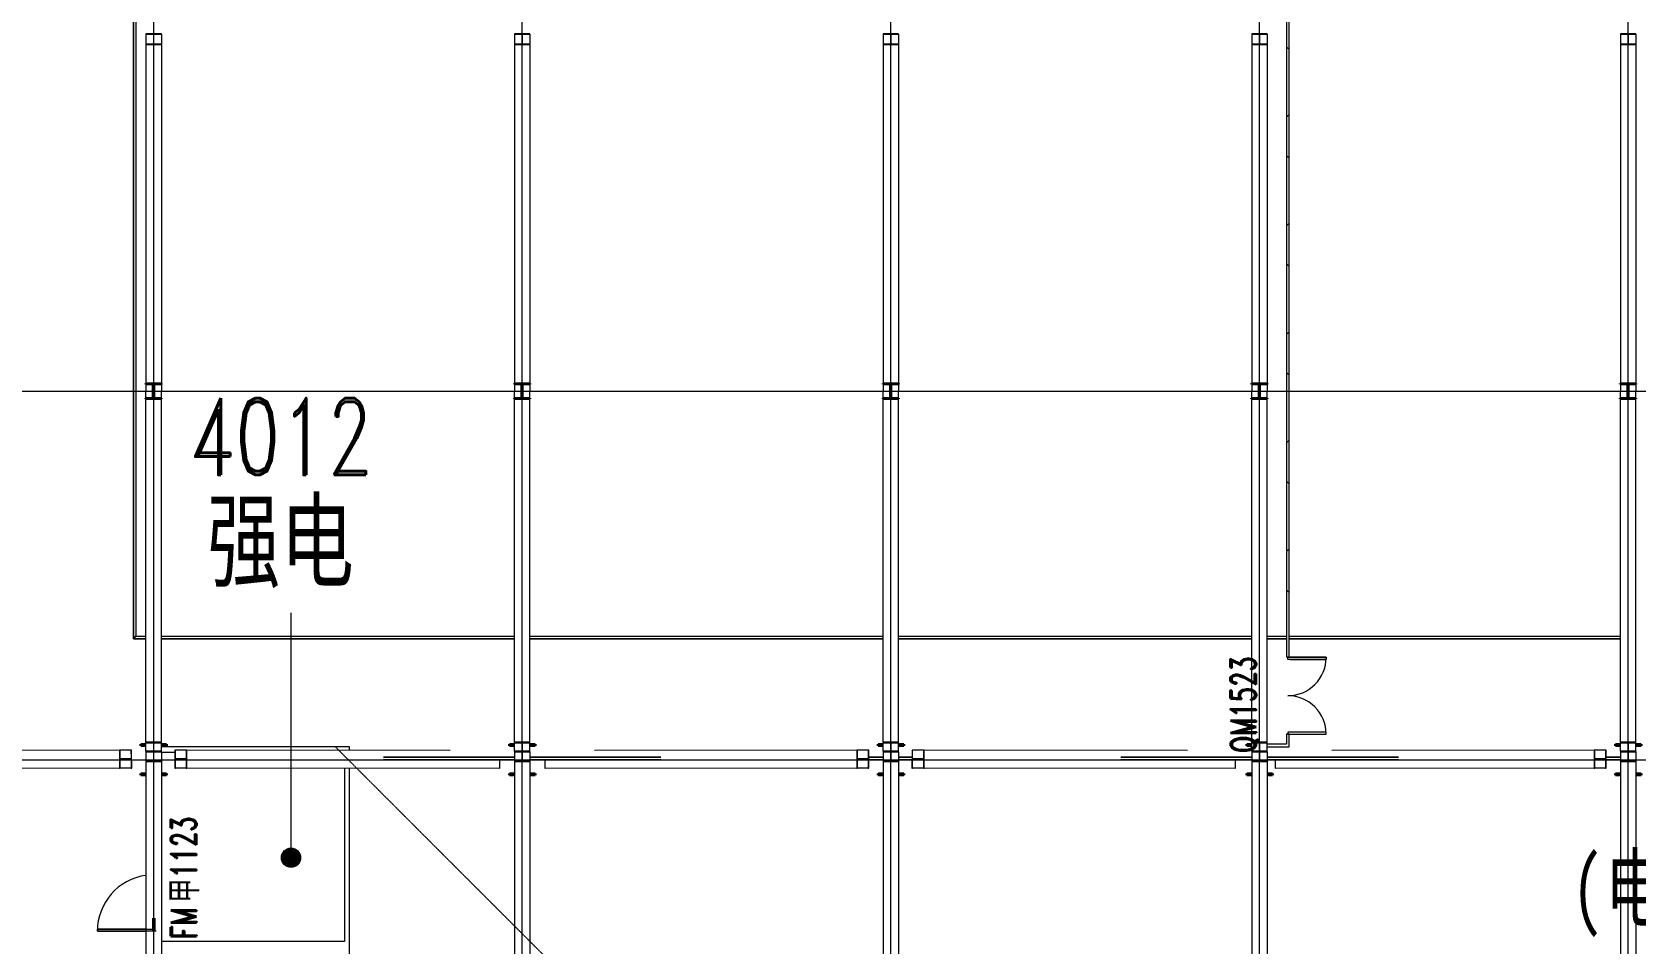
# Model space of a CAD drawing. Header units: millimetres. Extents: x -30000 to 430621, y -31706 to 192400.
# Drawn here: x 184825 to 216150, y 46800 to 64616 of the extents above; entities that cross this region are included whole.
import ezdxf

# ---------------------------------------------------------------- set-up
doc = ezdxf.new("R2010")
doc.units = ezdxf.units.MM
doc.linetypes.add('1_1', pattern=[2, 1, -1])
doc.linetypes.add('轴网线', pattern=[22.04, 18.38, -1.83, 0, -1.83])
doc.layers.get('0').update_dxf_attribs({"color": 8})
for name, color, linetype, lineweight in [('A-ANNO-NOTE', 8, 'Continuous', 5), ('A-AREA-IDEN', 8, 'Continuous', 9), ('A-DETL', 8, 'Continuous', 18), ('A-DOOR', 8, 'Continuous', 5), ('A-DOOR-IDEN', 8, 'Continuous', 9), ('A-DOOR-OPNG', 8, 'Continuous', 5), ('A-FLOR-HRAL', 8, 'Continuous', 5), ('A-WALL', 8, 'Continuous', 5), ('A-WALL-PATT', 8, 'Continuous', 9), ('S-BEAM', 8, 'Continuous', 5), ('S-COLS', 8, 'Continuous', 5), ('S-GRID', 8, 'Continuous', 9)]:
    doc.layers.add(name, color=color, linetype=linetype, lineweight=lineweight)
doc.styles.add('RomanD', font='romand__.ttf', dxfattribs={"width": 0.7, "height": 1500})
doc.styles.add('RomanD_1', font='romand__.ttf', dxfattribs={"width": 0.7, "height": 500})
doc.styles.add('仿宋_2', font='simfang.ttf', dxfattribs={"width": 0.7, "height": 1500})
doc.styles.add('仿宋_3', font='simfang.ttf', dxfattribs={"width": 0.7, "height": 1250})
doc.styles.add('微软雅黑', font='Microsoft YaHei.ttf', dxfattribs={"width": 0.7, "height": 500})

# ---------------------------------------------------------------- blocks, each defined once
blk = doc.blocks.new('钢_柱_焊接H - H600X500X20X30-V61-LAY-4F-1_500-A')
at = {"layer": 'S-COLS', "lineweight": 15, "true_color": 0xdddddd}
h = blk.add_hatch(color=254, dxfattribs=at)
h.paths.add_polyline_path([(250, -300), (250, -270), (150, -270), (150, -300)], flags=0)
h.paths.add_polyline_path([(-249, -300), (-150, -300), (-150, -270), (-250, -270), (-250, -300)], flags=0)
h.paths.add_polyline_path([(150, 270), (250, 270), (250, 300), (150, 300), (150, 288)], flags=0)
h.paths.add_polyline_path([(-150, 270), (-150, 300), (-250, 300), (-250, 270)], flags=0)
at = {"layer": 'S-COLS', "color": 8, "lineweight": 35, "true_color": 0x777777}
for p, q in [((-250, 300), (-150, 300)), ((-250, 270), (-250, 300)), ((-150, 270), (-250, 270)), ((150, 300), (250, 300)), ((250, 270), (150, 270)), ((250, 300), (250, 270)), ((-250, -270), (-150, -270)), ((-250, -300), (-250, -270)), ((-150, -300), (-250, -300)), ((150, -270), (250, -270)), ((250, -300), (150, -300)), ((250, -270), (250, -300))]:
    blk.add_line(p, q, dxfattribs=at)
blk = doc.blocks.new('钢_柱_焊接H - H600X500X20X30-V62-LAY-4F-1_500-A')
at = {"layer": 'S-COLS', "lineweight": 15, "true_color": 0xdddddd}
h = blk.add_hatch(color=254, dxfattribs=at)
h.paths.add_polyline_path([(-250, -300), (-150, -300), (-150, -270), (-250, -270)], flags=0)
h.paths.add_polyline_path([(250, -300), (250, -270), (150, -270), (150, -300)], flags=0)
h.paths.add_polyline_path([(5, -29), (1, -28), (1, -28)], flags=0)
h.paths.add_polyline_path([(250, 270), (250, 300), (150, 300), (150, 270)], flags=0)
h.paths.add_polyline_path([(-150, 270), (-150, 300), (-250, 300), (-250, 270)], flags=0)
at = {"layer": 'S-COLS', "color": 8, "lineweight": 35, "true_color": 0x777777}
for p, q in [((-250, 300), (-150, 300)), ((-250, 270), (-250, 300)), ((-150, 270), (-250, 270)), ((150, 300), (250, 300)), ((250, 270), (150, 270)), ((250, 300), (250, 270)), ((-250, -270), (-150, -270)), ((-250, -300), (-250, -270)), ((-150, -300), (-250, -300)), ((150, -270), (250, -270)), ((250, -300), (150, -300)), ((250, -270), (250, -300))]:
    blk.add_line(p, q, dxfattribs=at)
blk = doc.blocks.new('钢_柱_焊接H - H600X500X20X30-V63-LAY-4F-1_500-A')
at = {"layer": 'S-COLS', "lineweight": 15, "true_color": 0xdddddd}
h = blk.add_hatch(color=254, dxfattribs=at)
h.paths.add_polyline_path([(150, -300), (250, -300), (250, -270), (150, -270), (150, -287)], flags=0)
h.paths.add_polyline_path([(-150, -300), (-150, -270), (-250, -270), (-250, -300)], flags=0)
h.paths.add_polyline_path([(5, -29), (1, -28), (1, -28)], flags=0)
h.paths.add_polyline_path([(-150, 270), (-150, 300), (-250, 300), (-250, 270)], flags=0)
h.paths.add_polyline_path([(250, 270), (250, 300), (150, 300), (150, 270)], flags=0)
at = {"layer": 'S-COLS', "color": 8, "lineweight": 35, "true_color": 0x777777}
for p, q in [((-250, 300), (-150, 300)), ((-250, 270), (-250, 300)), ((-150, 270), (-250, 270)), ((150, 300), (250, 300)), ((250, 270), (150, 270)), ((250, 300), (250, 270)), ((-250, -270), (-150, -270)), ((-250, -300), (-250, -270)), ((-150, -300), (-250, -300)), ((150, -270), (250, -270)), ((250, -300), (150, -300)), ((250, -270), (250, -300))]:
    blk.add_line(p, q, dxfattribs=at)
blk = doc.blocks.new('钢_柱_焊接H - H600X500X20X30-V64-LAY-4F-1_500-A')
at = {"layer": 'S-COLS', "lineweight": 15, "true_color": 0xdddddd}
h = blk.add_hatch(color=254, dxfattribs=at)
h.paths.add_polyline_path([(-150, -300), (-150, -270), (-250, -270), (-250, -300)], flags=0)
h.paths.add_polyline_path([(250, -300), (250, -270), (150, -270), (150, -300)], flags=0)
h.paths.add_polyline_path([(5, -29), (1, -28), (1, -28)], flags=0)
h.paths.add_polyline_path([(-150, 270), (-150, 300), (-250, 300), (-250, 270)], flags=0)
at = {"layer": 'S-COLS', "color": 8, "lineweight": 35, "true_color": 0x777777}
for p, q in [((-250, 300), (-150, 300)), ((-250, 270), (-250, 300)), ((-150, 270), (-250, 270)), ((-250, -270), (-150, -270)), ((-250, -300), (-250, -270)), ((-150, -300), (-250, -300)), ((150, -270), (250, -270)), ((250, -300), (150, -300)), ((250, -270), (250, -300))]:
    blk.add_line(p, q, dxfattribs=at)
blk = doc.blocks.new('钢_柱_焊接H - H600X500X20X30-V65-LAY-4F-1_500-A')
at = {"layer": 'S-COLS', "lineweight": 15, "true_color": 0xdddddd}
h = blk.add_hatch(color=254, dxfattribs=at)
h.paths.add_polyline_path([(250, -300), (250, -270), (150, -270), (150, -300)], flags=0)
h.paths.add_polyline_path([(-250, -300), (-150, -300), (-150, -270), (-250, -270)], flags=0)
h.paths.add_polyline_path([(5, -29), (1, -28), (1, -28)], flags=0)
h.paths.add_polyline_path([(-250, 270), (-150, 270), (-150, 300), (-250, 300)], flags=0)
h.paths.add_polyline_path([(250, 270), (250, 300), (150, 300), (150, 270)], flags=0)
at = {"layer": 'S-COLS', "color": 8, "lineweight": 35, "true_color": 0x777777}
for p, q in [((-250, 300), (-150, 300)), ((-250, 270), (-250, 300)), ((-150, 270), (-250, 270)), ((150, 300), (250, 300)), ((250, 270), (150, 270)), ((250, 300), (250, 270)), ((-250, -270), (-150, -270)), ((-250, -300), (-250, -270)), ((-150, -300), (-250, -300)), ((150, -270), (250, -270)), ((250, -300), (150, -300)), ((250, -270), (250, -300))]:
    blk.add_line(p, q, dxfattribs=at)
blk = doc.blocks.new('钢_柱_热轧H - HW300X300-659271-LAY-4F-1_500-A')
at = {"layer": 'S-COLS', "lineweight": 15, "true_color": 0xdddddd}
h = blk.add_hatch(color=254, dxfattribs=at)
h.paths.add_polyline_path([(5, -122), (5, 122), (-5, 122), (-5, -122)], flags=0)
h.paths.add_polyline_path([(9, -131), (5, -122), (-5, -131), (5, -131)], flags=0)
h.paths.add_polyline_path([(-150, -150), (150, -150), (150, -135), (-150, -135)], flags=0)
h.paths.add_polyline_path([(5, 122), (5, 131), (-5, 129)], flags=0)
h.paths.add_polyline_path([(9, 131), (18, 135), (150, 135), (150, 150), (-150, 150), (-145, 135), (5, 132)], flags=0)
at = {"layer": 'S-COLS', "color": 8, "lineweight": 35, "true_color": 0x777777}
for p, q in [((-150, 150), (150, 150)), ((-150, 135), (-150, 150)), ((-18, 135), (-150, 135)), ((-5, -122), (-5, 122)), ((5, 122), (5, -122)), ((150, 135), (18, 135)), ((150, 150), (150, 135)), ((-150, -135), (-18, -135)), ((-150, -150), (-150, -135)), ((150, -150), (-150, -150)), ((18, -135), (150, -135)), ((150, -135), (150, -150))]:
    blk.add_line(p, q, dxfattribs=at)
for centre, start, end in [((-18, 122), 360, 90), ((18, 122), 90, 180), ((-18, -122), 270, 360), ((18, -122), 180, 270)]:
    blk.add_arc(centre, 13, start, end, dxfattribs=at)
blk = doc.blocks.new('钢_梁_焊接H - H300X300X10X15-V237-LAY-4F-1_500-A')
at = {"layer": 'S-BEAM', "color": 8, "lineweight": 15, "true_color": 0x777777}
for p, q in [((129750, 50566), (129450, 50566)), ((129450, 50566), (129450, 50555)), ((129450, 50555), (129595, 50555)), ((129450, 50555), (129450, 50372)), ((129595, 50555), (129595, 50372)), ((129605, 50372), (129605, 50555)), ((129605, 50555), (129750, 50555)), ((129750, 50555), (129750, 50566)), ((129750, 50555), (129750, 50372)), ((129595, 50372), (129450, 50372)), ((129450, 50372), (129450, 50362)), ((129450, 50362), (129750, 50362)), ((129450, 50362), (129450, 44693)), ((129750, 50372), (129605, 50372)), ((129750, 50362), (129750, 50372)), ((129750, 50362), (129750, 44818))]:
    blk.add_line(p, q, dxfattribs=at)
blk = doc.blocks.new('钢_梁_焊接H - H300X300X10X15-V313-LAY-4F-1_500-A')
at = {"layer": 'S-BEAM', "color": 8, "lineweight": 15, "true_color": 0x777777}
for p, q in [((187050, 57465), (187050, 57597)), ((187050, 50742), (187050, 57451)), ((187350, 50742), (187350, 57597)), ((187350, 50742), (187050, 50742)), ((187050, 50742), (187050, 50732)), ((187050, 50732), (187195, 50732)), ((187050, 50566), (187050, 50732)), ((187195, 50732), (187195, 50566)), ((187205, 50566), (187205, 50732)), ((187205, 50732), (187350, 50732)), ((187350, 50732), (187350, 50742)), ((187350, 50566), (187350, 50732))]:
    blk.add_line(p, q, dxfattribs=at)
blk = doc.blocks.new('钢_梁_焊接H - H300X300X10X15-V314-LAY-4F-1_500-A')
at = {"layer": 'S-BEAM', "color": 8, "lineweight": 15, "true_color": 0x777777}
for p, q in [((187350, 64582), (187050, 64582)), ((187050, 64582), (187050, 64572)), ((187050, 64572), (187195, 64572)), ((187050, 64572), (187050, 64382)), ((187195, 64572), (187195, 64382)), ((187205, 64382), (187205, 64572)), ((187205, 64572), (187350, 64572)), ((187350, 64572), (187350, 64582)), ((187350, 64572), (187350, 64382)), ((187195, 64382), (187050, 64382)), ((187050, 64382), (187050, 64371)), ((187050, 64371), (187350, 64371)), ((187050, 64371), (187050, 57749)), ((187350, 64382), (187205, 64382)), ((187350, 64371), (187350, 64382)), ((187350, 64371), (187350, 57597)), ((187050, 57735), (187050, 57597))]:
    blk.add_line(p, q, dxfattribs=at)
blk = doc.blocks.new('钢_梁_焊接H - H300X300X10X15-658924-LAY-4F-1_500-A')
at = {"layer": 'S-BEAM', "color": 8, "lineweight": 15, "true_color": 0x777777}
for p, q in [((194550, 50566), (194250, 50566)), ((194250, 50566), (194250, 50555)), ((194250, 50555), (194395, 50555)), ((194250, 50555), (194250, 50372)), ((194395, 50555), (194395, 50372)), ((194405, 50372), (194405, 50555)), ((194405, 50555), (194550, 50555)), ((194550, 50555), (194550, 50566)), ((194550, 50555), (194550, 50372)), ((194395, 50372), (194250, 50372)), ((194250, 50372), (194250, 50362)), ((194250, 50362), (194550, 50362)), ((194250, 50362), (194250, 43350)), ((194550, 50372), (194405, 50372)), ((194550, 50362), (194550, 50372)), ((194550, 50362), (194550, 43350)), ((194250, 43335), (194250, 43065)), ((194550, 43335), (194550, 43065)), ((194250, 43050), (194250, 43040)), ((194550, 43050), (194550, 43040))]:
    blk.add_line(p, q, dxfattribs=at)
blk = doc.blocks.new('钢_梁_焊接H - H300X300X10X15-V322-LAY-4F-1_500-A')
at = {"layer": 'S-BEAM', "color": 8, "lineweight": 15, "true_color": 0x777777}
for p, q in [((194250, 57465), (194250, 57597)), ((194250, 50742), (194250, 57451)), ((194550, 50742), (194550, 57597)), ((194550, 50742), (194250, 50742)), ((194250, 50742), (194250, 50732)), ((194250, 50732), (194395, 50732)), ((194250, 50566), (194250, 50732)), ((194395, 50732), (194395, 50566)), ((194405, 50566), (194405, 50732)), ((194405, 50732), (194550, 50732)), ((194550, 50732), (194550, 50742)), ((194550, 50566), (194550, 50732))]:
    blk.add_line(p, q, dxfattribs=at)
blk = doc.blocks.new('钢_梁_焊接H - H300X300X10X15-V323-LAY-4F-1_500-A')
at = {"layer": 'S-BEAM', "color": 8, "lineweight": 15, "true_color": 0x777777}
for p, q in [((194550, 64582), (194250, 64582)), ((194250, 64582), (194250, 64572)), ((194250, 64572), (194395, 64572)), ((194250, 64572), (194250, 64382)), ((194395, 64572), (194395, 64382)), ((194405, 64382), (194405, 64572)), ((194405, 64572), (194550, 64572)), ((194550, 64572), (194550, 64582)), ((194550, 64572), (194550, 64382)), ((194395, 64382), (194250, 64382)), ((194250, 64382), (194250, 64371)), ((194250, 64371), (194550, 64371)), ((194250, 64371), (194250, 57749)), ((194550, 64382), (194405, 64382)), ((194550, 64371), (194550, 64382)), ((194550, 64371), (194550, 57597)), ((194250, 57735), (194250, 57597))]:
    blk.add_line(p, q, dxfattribs=at)
blk = doc.blocks.new('钢_梁_焊接H - H300X300X10X15-V125-LAY-4F-1_500-A')
at = {"layer": 'S-BEAM', "color": 8, "lineweight": 15, "true_color": 0x777777}
for p, q in [((21750, 50566), (21450, 50566)), ((21450, 50566), (21450, 50555)), ((21450, 50555), (21595, 50555)), ((21450, 50555), (21450, 50372)), ((21595, 50555), (21595, 50372)), ((21605, 50372), (21605, 50555)), ((21605, 50555), (21750, 50555)), ((21750, 50555), (21750, 50566)), ((21750, 50555), (21750, 50372)), ((21595, 50372), (21450, 50372)), ((21450, 50372), (21450, 50362)), ((21450, 50362), (21750, 50362)), ((21450, 50362), (21450, 43350)), ((21750, 50372), (21605, 50372)), ((21750, 50362), (21750, 50372)), ((21750, 50362), (21750, 43350)), ((21450, 43335), (21450, 43065)), ((21750, 43335), (21750, 43065)), ((21450, 43050), (21450, 43040)), ((21750, 43050), (21750, 43040))]:
    blk.add_line(p, q, dxfattribs=at)
blk = doc.blocks.new('钢_梁_焊接H - H300X300X10X15-V331-LAY-4F-1_500-A')
at = {"layer": 'S-BEAM', "color": 8, "lineweight": 15, "true_color": 0x777777}
for p, q in [((201450, 57465), (201450, 57597)), ((201450, 50742), (201450, 57451)), ((201750, 50742), (201750, 57597)), ((201750, 50742), (201450, 50742)), ((201450, 50742), (201450, 50732)), ((201450, 50732), (201595, 50732)), ((201450, 50566), (201450, 50732)), ((201595, 50732), (201595, 50566)), ((201605, 50566), (201605, 50732)), ((201605, 50732), (201750, 50732)), ((201750, 50732), (201750, 50742)), ((201750, 50566), (201750, 50732))]:
    blk.add_line(p, q, dxfattribs=at)
blk = doc.blocks.new('钢_梁_焊接H - H300X300X10X15-V332-LAY-4F-1_500-A')
at = {"layer": 'S-BEAM', "color": 8, "lineweight": 15, "true_color": 0x777777}
for p, q in [((201750, 64582), (201450, 64582)), ((201450, 64582), (201450, 64572)), ((201450, 64572), (201595, 64572)), ((201450, 64572), (201450, 64382)), ((201595, 64572), (201595, 64382)), ((201605, 64382), (201605, 64572)), ((201605, 64572), (201750, 64572)), ((201750, 64572), (201750, 64582)), ((201750, 64572), (201750, 64382)), ((201595, 64382), (201450, 64382)), ((201450, 64382), (201450, 64371)), ((201450, 64371), (201750, 64371)), ((201450, 64371), (201450, 57749)), ((201750, 64382), (201605, 64382)), ((201750, 64371), (201750, 64382)), ((201750, 64371), (201750, 57597)), ((201450, 57735), (201450, 57597))]:
    blk.add_line(p, q, dxfattribs=at)
blk = doc.blocks.new('钢_梁_焊接H - H300X300X10X15-658908-LAY-4F-1_500-A')
at = {"layer": 'S-BEAM', "color": 8, "lineweight": 15, "true_color": 0x777777}
for p, q in [((14250, 57465), (14250, 57597)), ((14250, 50742), (14250, 57451)), ((14550, 50742), (14550, 57597)), ((14550, 50742), (14250, 50742)), ((14250, 50742), (14250, 50732)), ((14250, 50732), (14395, 50732)), ((14250, 50566), (14250, 50732)), ((14395, 50732), (14395, 50566)), ((14405, 50566), (14405, 50732)), ((14405, 50732), (14550, 50732)), ((14550, 50732), (14550, 50742)), ((14550, 50566), (14550, 50732))]:
    blk.add_line(p, q, dxfattribs=at)
blk = doc.blocks.new('钢_梁_焊接H - H300X300X10X15-658909-LAY-4F-1_500-A')
at = {"layer": 'S-BEAM', "color": 8, "lineweight": 15, "true_color": 0x777777}
for p, q in [((14550, 64582), (14250, 64582)), ((14250, 64582), (14250, 64572)), ((14250, 64572), (14395, 64572)), ((14250, 64572), (14250, 64382)), ((14395, 64572), (14395, 64382)), ((14405, 64382), (14405, 64572)), ((14405, 64572), (14550, 64572)), ((14550, 64572), (14550, 64582)), ((14550, 64572), (14550, 64382)), ((14395, 64382), (14250, 64382)), ((14250, 64382), (14250, 64371)), ((14250, 64371), (14550, 64371)), ((14250, 64371), (14250, 57749)), ((14550, 64382), (14405, 64382)), ((14550, 64371), (14550, 64382)), ((14550, 64371), (14550, 57597)), ((14250, 57735), (14250, 57597))]:
    blk.add_line(p, q, dxfattribs=at)
blk = doc.blocks.new('钢_梁_焊接H - H300X300X10X15-V162-LAY-4F-1_500-A')
at = {"layer": 'S-BEAM', "color": 8, "lineweight": 15, "true_color": 0x777777}
for p, q in [((57750, 50566), (57450, 50566)), ((57450, 50566), (57450, 50555)), ((57450, 50555), (57595, 50555)), ((57450, 50555), (57450, 50372)), ((57595, 50555), (57595, 50372)), ((57605, 50372), (57605, 50555)), ((57605, 50555), (57750, 50555)), ((57750, 50555), (57750, 50566)), ((57750, 50555), (57750, 50372)), ((57595, 50372), (57450, 50372)), ((57450, 50372), (57450, 50362)), ((57450, 50362), (57750, 50362)), ((57450, 50362), (57450, 43350)), ((57750, 50372), (57605, 50372)), ((57750, 50362), (57750, 50372)), ((57750, 50362), (57750, 43350)), ((57450, 43335), (57450, 43065)), ((57750, 43335), (57750, 43065)), ((57450, 43050), (57450, 43040)), ((57750, 43050), (57750, 43040))]:
    blk.add_line(p, q, dxfattribs=at)
blk = doc.blocks.new('钢_梁_焊接H - H300X300X10X15-V344-LAY-4F-1_500-A')
at = {"layer": 'S-BEAM', "color": 8, "lineweight": 15, "true_color": 0x777777}
for p, q in [((215850, 57465), (215850, 57597)), ((215850, 50742), (215850, 57451)), ((216150, 50742), (216150, 57597)), ((216150, 50742), (215850, 50742)), ((215850, 50742), (215850, 50732)), ((215850, 50732), (215995, 50732)), ((215850, 50566), (215850, 50732)), ((215995, 50732), (215995, 50566)), ((216005, 50566), (216005, 50732)), ((216005, 50732), (216150, 50732)), ((216150, 50732), (216150, 50742)), ((216150, 50566), (216150, 50732))]:
    blk.add_line(p, q, dxfattribs=at)
blk = doc.blocks.new('钢_梁_焊接H - H300X300X10X15-V345-LAY-4F-1_500-A')
at = {"layer": 'S-BEAM', "color": 8, "lineweight": 15, "true_color": 0x777777}
for p, q in [((216150, 64582), (215850, 64582)), ((215850, 64582), (215850, 64572)), ((215850, 64572), (215995, 64572)), ((215850, 64572), (215850, 64382)), ((215995, 64572), (215995, 64382)), ((216005, 64382), (216005, 64572)), ((216005, 64572), (216150, 64572)), ((216150, 64572), (216150, 64582)), ((216150, 64572), (216150, 64382)), ((215995, 64382), (215850, 64382)), ((215850, 64382), (215850, 64371)), ((215850, 64371), (216150, 64371)), ((215850, 64371), (215850, 57749)), ((216150, 64382), (216005, 64382)), ((216150, 64371), (216150, 64382)), ((216150, 64371), (216150, 57597)), ((215850, 57735), (215850, 57597))]:
    blk.add_line(p, q, dxfattribs=at)
blk = doc.blocks.new('钢_梁_热轧H - HW350X350-659186-LAY-4F-1_500-A')
at = {"layer": 'S-BEAM', "color": 8, "lineweight": 15, "true_color": 0x777777}
for p, q in [((187611, 50583), (187610, 50233)), ((187623, 50583), (187611, 50583)), ((187623, 50427), (187623, 50583)), ((187835, 50583), (187623, 50583)), ((187848, 50583), (187835, 50583)), ((187835, 50583), (187835, 50427)), ((187847, 50233), (187848, 50583)), ((192992, 50577), (187848, 50583)), ((187610, 50233), (187623, 50233)), ((187623, 50233), (187623, 50389)), ((187834, 50233), (187623, 50233)), ((187826, 50414), (187632, 50414)), ((187632, 50402), (187826, 50402)), ((187835, 50389), (187834, 50233)), ((187834, 50233), (187847, 50233)), ((193953, 50226), (187847, 50233)), ((193953, 50400), (193953, 50226))]:
    blk.add_line(p, q, dxfattribs=at)
for centre, start_param, end_param in [((187632, 50427), 1.570796, 3.141593), ((187632, 50389), 0, 1.570796), ((187826, 50427), 3.141593, 4.712389), ((187826, 50389), 4.712389, 6.283185)]:
    blk.add_ellipse(centre, major_axis=(0, 13), ratio=0.677506, start_param=start_param, end_param=end_param, dxfattribs=at)
blk = doc.blocks.new('钢_梁_热轧H - HW350X350-659181-LAY-4F-1_500-A')
at = {"layer": 'S-BEAM', "color": 8, "lineweight": 15, "true_color": 0x777777}
for p, q in [((128933, 50583), (123808, 50577)), ((128946, 50583), (128933, 50583)), ((128933, 50583), (128934, 50233)), ((128946, 50427), (128946, 50583)), ((129157, 50583), (128946, 50583)), ((129170, 50583), (129157, 50583)), ((129157, 50583), (129158, 50427)), ((129171, 50233), (129170, 50583)), ((128934, 50233), (125182, 50228)), ((128934, 50233), (128947, 50233)), ((128947, 50233), (128946, 50389)), ((129158, 50233), (128947, 50233)), ((129149, 50414), (128955, 50414)), ((128955, 50402), (129149, 50402)), ((129158, 50389), (129158, 50233)), ((129158, 50233), (129171, 50233))]:
    blk.add_line(p, q, dxfattribs=at)
for centre, start_param, end_param in [((128955, 50427), 1.570796, 3.141593), ((128955, 50389), 0, 1.570796), ((129149, 50427), 3.141593, 4.712389), ((129149, 50389), 4.712389, 6.283185)]:
    blk.add_ellipse(centre, major_axis=(0, 13), ratio=0.677506, start_param=start_param, end_param=end_param, dxfattribs=at)
blk = doc.blocks.new('钢_梁_热轧H - HW350X350-659187-LAY-4F-1_500-A')
at = {"layer": 'S-BEAM', "color": 8, "lineweight": 15, "true_color": 0x777777}
for p, q in [((202011, 50583), (202010, 50233)), ((202023, 50583), (202011, 50583)), ((202023, 50427), (202023, 50583)), ((202235, 50583), (202023, 50583)), ((202248, 50583), (202235, 50583)), ((202235, 50583), (202235, 50427)), ((202247, 50233), (202248, 50583)), ((207392, 50577), (202248, 50583)), ((202010, 50233), (202023, 50233)), ((202023, 50233), (202023, 50389)), ((202234, 50233), (202023, 50233)), ((202226, 50414), (202032, 50414)), ((202032, 50402), (202226, 50402)), ((202235, 50389), (202234, 50233)), ((202234, 50233), (202247, 50233)), ((208320, 50226), (202247, 50233)), ((208321, 50400), (208320, 50226))]:
    blk.add_line(p, q, dxfattribs=at)
for centre, start_param, end_param in [((202032, 50427), 1.570796, 3.141593), ((202032, 50389), 0, 1.570796), ((202226, 50427), 3.141593, 4.712389), ((202226, 50389), 4.712389, 6.283185)]:
    blk.add_ellipse(centre, major_axis=(0, 13), ratio=0.677506, start_param=start_param, end_param=end_param, dxfattribs=at)
blk = doc.blocks.new('钢_梁_热轧H - HW350X350-659188-LAY-4F-1_500-A')
at = {"layer": 'S-BEAM', "color": 8, "lineweight": 15, "true_color": 0x777777}
for p, q in [((200933, 50583), (195808, 50577)), ((200946, 50583), (200933, 50583)), ((200933, 50583), (200934, 50233)), ((200946, 50427), (200946, 50583)), ((201157, 50583), (200946, 50583)), ((201170, 50583), (201157, 50583)), ((201157, 50583), (201158, 50427)), ((201171, 50233), (201170, 50583)), ((194844, 50226), (194843, 50400)), ((200934, 50233), (194844, 50226)), ((200934, 50233), (200947, 50233)), ((200947, 50233), (200946, 50389)), ((201158, 50233), (200947, 50233)), ((201149, 50414), (200955, 50414)), ((200955, 50402), (201149, 50402)), ((201158, 50389), (201158, 50233)), ((201158, 50233), (201171, 50233))]:
    blk.add_line(p, q, dxfattribs=at)
for centre, start_param, end_param in [((200955, 50427), 1.570796, 3.141593), ((200955, 50389), 0, 1.570796), ((201149, 50427), 3.141593, 4.712389), ((201149, 50389), 4.712389, 6.283185)]:
    blk.add_ellipse(centre, major_axis=(0, 13), ratio=0.677506, start_param=start_param, end_param=end_param, dxfattribs=at)
blk = doc.blocks.new('钢_梁_热轧H - HW350X350-659190-LAY-4F-1_500-A')
at = {"layer": 'S-BEAM', "color": 8, "lineweight": 15, "true_color": 0x777777}
for p, q in [((215333, 50583), (210208, 50577)), ((215346, 50583), (215333, 50583)), ((215333, 50583), (215334, 50233)), ((215346, 50427), (215346, 50583)), ((215557, 50583), (215346, 50583)), ((215570, 50583), (215557, 50583)), ((215557, 50583), (215558, 50427)), ((215571, 50233), (215570, 50583)), ((209113, 50225), (209112, 50400)), ((215334, 50233), (209113, 50225)), ((215334, 50233), (215347, 50233)), ((215347, 50233), (215346, 50389)), ((215558, 50233), (215347, 50233)), ((215549, 50414), (215355, 50414)), ((215355, 50402), (215549, 50402)), ((215558, 50389), (215558, 50233)), ((215558, 50233), (215571, 50233))]:
    blk.add_line(p, q, dxfattribs=at)
for centre, start_param, end_param in [((215355, 50427), 1.570796, 3.141593), ((215355, 50389), 0, 1.570796), ((215549, 50427), 3.141593, 4.712389), ((215549, 50389), 4.712389, 6.283185)]:
    blk.add_ellipse(centre, major_axis=(0, 13), ratio=0.677506, start_param=start_param, end_param=end_param, dxfattribs=at)
blk = doc.blocks.new('X-ST-F3-04-C-002_HLP2_rvt-1-LAY-4F-1_500-A')
at = {"color": 8, "lineweight": 15, "true_color": 0x777777}
for name, p in [('钢_梁_焊接H - H300X300X10X15-V314-LAY-4F-1_500-A', (0, 0)), ('钢_梁_焊接H - H300X300X10X15-V323-LAY-4F-1_500-A', (0, 0)), ('钢_梁_焊接H - H300X300X10X15-V332-LAY-4F-1_500-A', (0, 0)), ('钢_梁_焊接H - H300X300X10X15-658909-LAY-4F-1_500-A', (194400, 0)), ('钢_梁_焊接H - H300X300X10X15-V345-LAY-4F-1_500-A', (0, 0)), ('钢_柱_热轧H - HW300X300-659271-LAY-4F-1_500-A', (187195, 57600)), ('钢_柱_热轧H - HW300X300-659271-LAY-4F-1_500-A', (194395, 57600)), ('钢_柱_热轧H - HW300X300-659271-LAY-4F-1_500-A', (201595, 57600)), ('钢_柱_热轧H - HW300X300-659271-LAY-4F-1_500-A', (208795, 57600)), ('钢_柱_热轧H - HW300X300-659271-LAY-4F-1_500-A', (215995, 57600)), ('钢_梁_焊接H - H300X300X10X15-V313-LAY-4F-1_500-A', (0, 0)), ('钢_梁_焊接H - H300X300X10X15-V322-LAY-4F-1_500-A', (0, 0)), ('钢_梁_焊接H - H300X300X10X15-V331-LAY-4F-1_500-A', (0, 0)), ('钢_梁_焊接H - H300X300X10X15-658908-LAY-4F-1_500-A', (194400, 0)), ('钢_梁_焊接H - H300X300X10X15-V344-LAY-4F-1_500-A', (0, 0)), ('钢_梁_热轧H - HW350X350-659181-LAY-4F-1_500-A', (57600, 0)), ('钢_柱_焊接H - H600X500X20X30-V61-LAY-4F-1_500-A', (187200, 50400)), ('钢_梁_焊接H - H300X300X10X15-V237-LAY-4F-1_500-A', (57600, 0)), ('钢_梁_热轧H - HW350X350-659186-LAY-4F-1_500-A', (0, 0)), ('钢_柱_焊接H - H600X500X20X30-V62-LAY-4F-1_500-A', (194400, 50400)), ('钢_梁_焊接H - H300X300X10X15-658924-LAY-4F-1_500-A', (0, 0)), ('钢_梁_热轧H - HW350X350-659188-LAY-4F-1_500-A', (0, 0)), ('钢_柱_焊接H - H600X500X20X30-V63-LAY-4F-1_500-A', (201600, 50400)), ('钢_梁_焊接H - H300X300X10X15-V125-LAY-4F-1_500-A', (180000, 0)), ('钢_梁_热轧H - HW350X350-659187-LAY-4F-1_500-A', (0, 0)), ('钢_柱_焊接H - H600X500X20X30-V64-LAY-4F-1_500-A', (208800, 50400)), ('钢_梁_焊接H - H300X300X10X15-V125-LAY-4F-1_500-A', (187200, 0)), ('钢_梁_热轧H - HW350X350-659190-LAY-4F-1_500-A', (0, 0)), ('钢_柱_焊接H - H600X500X20X30-V65-LAY-4F-1_500-A', (216000, 50400)), ('钢_梁_焊接H - H300X300X10X15-V162-LAY-4F-1_500-A', (158400, 0))]:
    blk.add_blockref(name, p, dxfattribs=at)
blk = doc.blocks.new('单扇平开防火门_带观察窗 - FM甲1123-V8-LAY-4F-1_500-A')
at = {"layer": 'A-DOOR'}
for p, q in [((510, -1100), (510, 0)), ((510, 0), (550, 0)), ((510, -150), (510, -700)), ((550, 0), (550, -1100)), ((550, -700), (550, -150)), ((510, -700), (510, -900)), ((510, -900), (510, -1100)), ((550, -900), (550, -700)), ((550, -1100), (550, -900)), ((550, -1100), (510, -1100)), ((510, -1100), (550, -1100))]:
    blk.add_line(p, q, dxfattribs=at)
blk.add_arc((550, 0), 1100, 187.903, 270, dxfattribs=at)
at = {"layer": 'A-DOOR-OPNG'}
for p, q in [((295, 20), (550, 20)), ((550, 49), (550, -50)), ((295, -20), (550, -20))]:
    blk.add_line(p, q, dxfattribs=at)
blk = doc.blocks.new('顶部扶栏类型 - 顶部扶栏_内部_-3241304-LAY-4F-1_500-A')
at = {"layer": 'A-FLOR-HRAL'}
for p, q in [((186803, 52761), (186803, 79016)), ((186853, 79016), (186853, 52811)), ((186853, 52811), (186803, 52761)), ((186803, 52761), (186853, 52811)), ((187050, 52761), (186803, 52761)), ((186853, 52811), (187050, 52811)), ((187350, 52811), (194250, 52811)), ((194250, 52761), (187350, 52761)), ((194550, 52811), (201450, 52811)), ((201450, 52761), (194550, 52761)), ((201750, 52811), (208650, 52811)), ((208650, 52761), (201750, 52761)), ((208950, 52811), (209326, 52811)), ((209326, 52761), (208950, 52761)), ((209375, 52811), (215850, 52811)), ((215850, 52761), (209375, 52761))]:
    blk.add_line(p, q, dxfattribs=at)
blk = doc.blocks.new('顶部扶栏类型 - 顶部扶栏_内部_-V431-LAY-4F-1_500-A')
at = {"layer": 'A-FLOR-HRAL'}
for p, q in [((186803, 79016), (186803, 52761)), ((186853, 79016), (186853, 52811)), ((186803, 52761), (187050, 52761)), ((186853, 52811), (187050, 52811)), ((187350, 52811), (194250, 52811)), ((187350, 52761), (194250, 52761)), ((194550, 52811), (201450, 52811)), ((194550, 52761), (201450, 52761)), ((201750, 52811), (208650, 52811)), ((201750, 52761), (208650, 52761)), ((208950, 52811), (209326, 52811)), ((208950, 52761), (209326, 52761)), ((209375, 52811), (215850, 52811)), ((209375, 52761), (215850, 52761))]:
    blk.add_line(p, q, dxfattribs=at)
blk = doc.blocks.new('顶部扶栏类型 - 顶部扶栏_内部_-3241542-LAY-4F-1_500-A')
at = {"layer": 'A-FLOR-HRAL'}
for p, q in [((191689, 50450), (194250, 50450)), ((194550, 50450), (197108, 50450)), ((201171, 50450), (201450, 50450)), ((201750, 50450), (202010, 50450)), ((206089, 50450), (208650, 50450)), ((208950, 50450), (211511, 50450)), ((215571, 50450), (215850, 50450)), ((194250, 50400), (191689, 50400)), ((197108, 50400), (194550, 50400)), ((201450, 50400), (201171, 50400)), ((202010, 50400), (201750, 50400)), ((208650, 50400), (206089, 50400)), ((211511, 50400), (208950, 50400)), ((215850, 50400), (215571, 50400))]:
    blk.add_line(p, q, dxfattribs=at)
blk = doc.blocks.new('顶部扶栏类型 - 顶部扶栏_内部_-V442-LAY-4F-1_500-A')
at = {"layer": 'A-FLOR-HRAL'}
for p, q in [((194250, 50450), (191689, 50450)), ((197108, 50450), (194550, 50450)), ((201450, 50450), (201171, 50450)), ((202010, 50450), (201750, 50450)), ((208650, 50450), (206089, 50450)), ((211511, 50450), (208950, 50450)), ((215850, 50450), (215571, 50450)), ((194250, 50400), (191689, 50400)), ((197108, 50400), (194550, 50400)), ((201450, 50400), (201171, 50400)), ((202010, 50400), (201750, 50400)), ((208650, 50400), (206089, 50400)), ((211511, 50400), (208950, 50400)), ((215850, 50400), (215571, 50400))]:
    blk.add_line(p, q, dxfattribs=at)
blk = doc.blocks.new('双扇平开防火门_带观察窗 - QM1523-4721362-LAY-4F-1_500-A')
at = {"layer": 'A-DOOR'}
for p, q in [((-750, 0), (-750, 750)), ((-750, 750), (-710, 750)), ((-750, 750), (-750, 550)), ((-710, 750), (-750, 750)), ((-710, 750), (-710, 0)), ((-710, 550), (-710, 750)), ((750, 750), (710, 750)), ((710, 750), (710, 0)), ((750, 750), (710, 750)), ((710, 750), (710, 550)), ((750, 0), (750, 750)), ((750, 550), (750, 750)), ((-750, 550), (-750, 350)), ((-750, 350), (-750, 50)), ((-710, 350), (-710, 550)), ((-710, 50), (-710, 350)), ((710, 550), (710, 350)), ((710, 350), (710, 50)), ((750, 350), (750, 550)), ((750, 50), (750, 350)), ((-710, 0), (-750, 0)), ((710, 0), (750, 0))]:
    blk.add_line(p, q, dxfattribs=at)
for centre, start, end in [((-750, 0), 0, 90), ((750, 0), 90, 180)]:
    blk.add_arc(centre, 750, start, end, dxfattribs=at)
at = {"layer": 'A-DOOR-OPNG'}
for p, q in [((-750, 25), (-750, -25)), ((750, 25), (750, -25))]:
    blk.add_line(p, q, dxfattribs=at)

msp = doc.modelspace()

# ---------------------------------------------------------------- hatches: boundary and pattern name
at = {"layer": 'A-AREA-IDEN', "lineweight": 18}
h = msp.add_hatch(color=256, dxfattribs=at)
edge = h.paths.add_edge_path(flags=0)
edge.add_arc((189882.8, 48484.6), 187.5, 0, 360)
at = {"layer": 'A-WALL-PATT', "lineweight": 5}
h = msp.add_hatch(dxfattribs=at)
h.set_pattern_fill('FP_13', color=256, style=0, pattern_type=2)
h.set_pattern_definition([(45, (-4e-09, 0), (-1060.66, 1060.66), []), (135, (-4e-09, 0), (-1060.66, -1060.66), [])])
h.paths.add_polyline_path([(209375, 50650), (209375, 50900), (209325, 50900), (209325, 50650)], flags=0)
h.paths.add_polyline_path([(209375, 52400), (209375, 106075), (209325, 106075), (209325, 52400)], flags=0)
h.paths.add_polyline_path([(209325, 107575), (209375, 107575), (209375, 111975), (209325, 111975), (209325, 107800)], flags=0)

# ---------------------------------------------------------------- linework, layer by layer
at = {"layer": 'A-AREA-IDEN', "lineweight": 18}
msp.add_line((189882.8, 48484.6), (189882.8, 53267.9), dxfattribs=at)
msp.add_circle((189882.8, 48484.6), 187.5, dxfattribs=at)
at = {"layer": 'A-DETL', "linetype": '1_1', "lineweight": 5}
msp.add_line((190750, 50650), (203397.4, 38002.6), dxfattribs=at)
at = {"layer": 'A-WALL'}
for p, q in [((209325, 106075), (209325, 52400)), ((209375, 52400), (209375, 85075)), ((209325, 50900), (209325, 50700)), ((209375, 50650), (209375, 50900)), ((191025, 50650), (187350, 50650)), ((187350, 50550), (187610.5, 50550)), ((191025, 50579.2), (191025, 50650)), ((209325, 50700), (208950, 50700)), ((208950, 50650), (209375, 50650)), ((190925, 50229.3), (190925, 46850)), ((191025, 46375), (191025, 50229.2)), ((190925, 46850), (187350, 46850))]:
    msp.add_line(p, q, dxfattribs=at)
at = {"layer": 'S-GRID', "linetype": '轴网线'}
for p, q in [((187200, -17706.2), (187200, 174400)), ((194400, -17706.2), (194400, 174400)), ((201600, -17706.2), (201600, 174400)), ((208800, -17706.2), (208800, 174400)), ((216000, -17706.2), (216000, 174400)), ((-16000, 57600), (308800, 57600)), ((-16000, 50400), (308800, 50400))]:
    msp.add_line(p, q, dxfattribs=at)

# ---------------------------------------------------------------- block references
at = {"lineweight": 5}
msp.add_blockref('X-ST-F3-04-C-002_HLP2_rvt-1-LAY-4F-1_500-A', (0, 0), dxfattribs=at)
at = {"layer": 'A-DOOR'}
for name, p, rotation in [('双扇平开防火门_带观察窗 - QM1523-4721362-LAY-4F-1_500-A', (209350, 51650), 269.9999999999999), ('单扇平开防火门_带观察窗 - FM甲1123-V8-LAY-4F-1_500-A', (187200, 47600), 269.9999999999996)]:
    msp.add_blockref(name, p, dxfattribs=dict(at, rotation=rotation))
at = {"layer": 'A-FLOR-HRAL'}
for name in ['顶部扶栏类型 - 顶部扶栏_内部_-3241304-LAY-4F-1_500-A', '顶部扶栏类型 - 顶部扶栏_内部_-V431-LAY-4F-1_500-A', '顶部扶栏类型 - 顶部扶栏_内部_-3241542-LAY-4F-1_500-A', '顶部扶栏类型 - 顶部扶栏_内部_-V442-LAY-4F-1_500-A']:
    msp.add_blockref(name, (0, 0), dxfattribs=at)

# ---------------------------------------------------------------- texts
at = {"layer": 'A-ANNO-NOTE', "lineweight": 9, "char_height": 1250, "attachment_point": 1, "style": '仿宋_3'}
for s, insert, width in [('\\f仿宋|b0|i0|c134|p49|;\\W.7;(', (214897.4, 48515.9), 785.654), ('电梯板顶标高', (215545.7, 48515.9), 9427.845)]:
    msp.add_mtext(s, dxfattribs=dict(at, insert=insert, width=width))
at = {"layer": 'A-AREA-IDEN', "char_height": 1500, "attachment_point": 1}
for s, insert, width, style in [('4012', (187880.8, 57465.1), 4826.159, 'RomanD'), ('强电', (188244.3, 55430.9), 3928.269, '仿宋_2')]:
    msp.add_mtext(s, dxfattribs=dict(at, insert=insert, width=width, style=style))
at = {"layer": 'A-DOOR-IDEN', "char_height": 500, "attachment_point": 1, "rotation": 90}
for s, insert, width, style in [('QM1523', (208233, 50533.4), 2637.552, 'RomanD_1'), ('1123', (187537.1, 48092.5), 1683.544, 'RomanD_1'), ('\\f微软雅黑|b0|i0|c134|p34|;\\W.7;甲', (187537.1, 47606.3), 589.24, '微软雅黑'), ('FM', (187537.1, 46888.7), 869.831, 'RomanD_1')]:
    msp.add_mtext(s, dxfattribs=dict(at, insert=insert, width=width, style=style))

doc.saveas('drawing.dxf')
